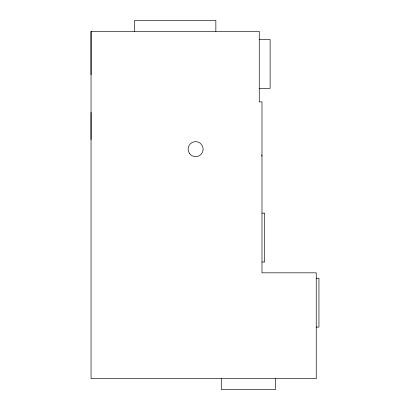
<?xml version="1.0" encoding="UTF-8"?>
<svg xmlns="http://www.w3.org/2000/svg" width="410" height="410" viewBox="0 0 410 410"><rect width="100%" height="100%" fill="white"/><g stroke="black" fill="none" stroke-linecap="round" stroke-linejoin="round"><path stroke-width="0.61" d="M91.046 139.595L91.046 112.386M91.046 74.763L91.046 31.355L259.263 31.355L259.263 101.895L261.98 101.895L261.98 272.829L316.243 272.829L316.243 378.645L91.046 378.645L91.046 31.355M259.263 39.493L270.118 39.493L270.118 88.329L259.263 88.329M261.98 213.138L264.691 213.138L264.691 261.98L261.98 261.98M316.243 278.257L318.954 278.257L318.954 327.098L316.243 327.098M261.77 154.908L261.98 156.164M275.546 378.645L275.546 389.5L221.277 389.5L221.277 378.645M215.855 31.355L215.855 20.5L134.454 20.5L134.454 31.355M189.533 153.571A7.534 7.534 0 0 0 202.509 152.207A7.534 7.534 0 0 0 194.837 141.655A7.534 7.534 0 0 0 189.533 153.571"/></g></svg>
